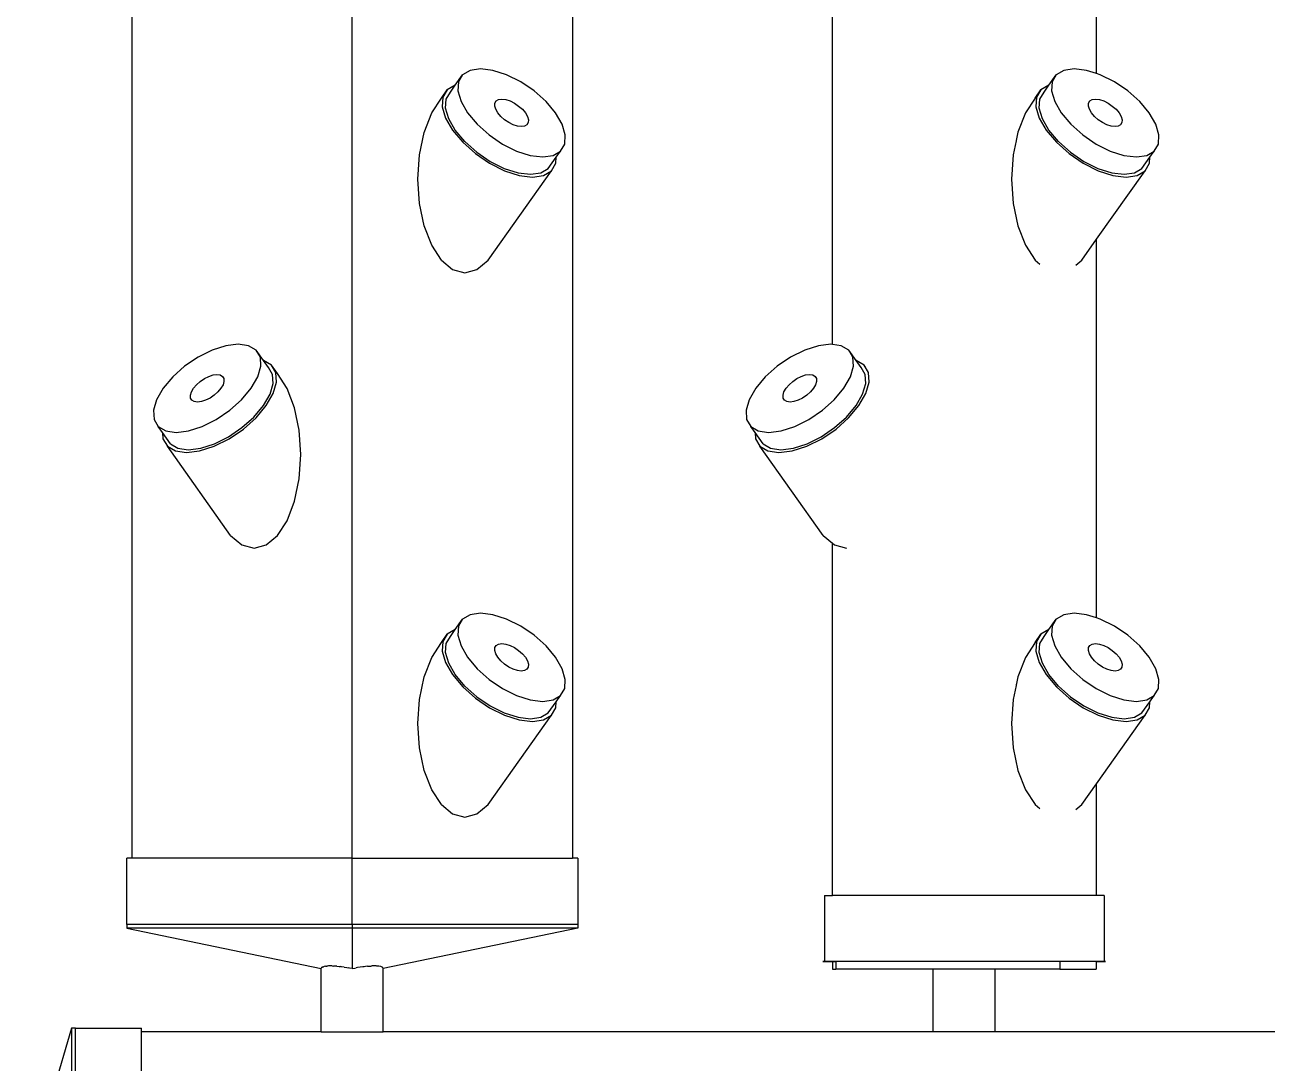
# Model space of a CAD drawing. Header units: metres. Extents: x -175 to 101, y -7 to 93.
# Drawn here: x 0.217 to 0.724, y -0.041 to 0.383 of the extents above; entities that cross this region are included whole.
import ezdxf

# ---------------------------------------------------------------- set-up
doc = ezdxf.new("R2010")
doc.units = ezdxf.units.M

msp = doc.modelspace()

# ---------------------------------------------------------------- linework, layer by layer
for p, q in [((0.26103, 0.0428), (0.26103, 1.98869)), ((0.35083, 0.0428), (0.35083, 1.98869)), ((0.44064, 1.98869), (0.44064, 0.0428)), ((0.6545, 0.36276), (0.6545, 0.5172)), ((0.5467, 0.2523), (0.5467, 0.39325)), ((0.39285, 0.35809), (0.39584, 0.36228)), ((0.39584, 0.36228), (0.39414, 0.35943)), ((0.39891, 0.36407), (0.39584, 0.36228)), ((0.40312, 0.36469), (0.39891, 0.36407)), ((0.4082, 0.36407), (0.40312, 0.36469)), ((0.41381, 0.36228), (0.4082, 0.36407)), ((0.41954, 0.35943), (0.41381, 0.36228)), ((0.63504, 0.35809), (0.63804, 0.36228)), ((0.63804, 0.36228), (0.63634, 0.35943)), ((0.6411, 0.36407), (0.63804, 0.36228)), ((0.64532, 0.36469), (0.6411, 0.36407)), ((0.6504, 0.36407), (0.64532, 0.36469)), ((0.6545, 0.36276), (0.6504, 0.36407)), ((0.656, 0.36228), (0.6545, 0.36276)), ((0.66174, 0.35943), (0.656, 0.36228)), ((0.38718, 0.35277), (0.3896, 0.35618)), ((0.3896, 0.35618), (0.38779, 0.35315)), ((0.38914, 0.35235), (0.39084, 0.35521)), ((0.39285, 0.35809), (0.3896, 0.35618)), ((0.39084, 0.35521), (0.39285, 0.35809)), ((0.39288, 0.35809), (0.39285, 0.35809)), ((0.39414, 0.35943), (0.39392, 0.35571)), ((0.39392, 0.35571), (0.39519, 0.35137)), ((0.42503, 0.35571), (0.41954, 0.35943)), ((0.42988, 0.35137), (0.42503, 0.35571)), ((0.62937, 0.35277), (0.63179, 0.35618)), ((0.63179, 0.35618), (0.62998, 0.35315)), ((0.63134, 0.35235), (0.63304, 0.35521)), ((0.63504, 0.35809), (0.63179, 0.35618)), ((0.63304, 0.35521), (0.63504, 0.35809)), ((0.63508, 0.35809), (0.63504, 0.35809)), ((0.63634, 0.35943), (0.63611, 0.35571)), ((0.63611, 0.35571), (0.63738, 0.35137)), ((0.66722, 0.35571), (0.66174, 0.35943)), ((0.67208, 0.35137), (0.66722, 0.35571)), ((0.38323, 0.3467), (0.38718, 0.35277)), ((0.38779, 0.35315), (0.38755, 0.3492)), ((0.38892, 0.34863), (0.38914, 0.35235)), ((0.39519, 0.35137), (0.39786, 0.34673)), ((0.40898, 0.34953), (0.40905, 0.35069)), ((0.40905, 0.35069), (0.40958, 0.35159)), ((0.40958, 0.35159), (0.41054, 0.35215)), ((0.41054, 0.35215), (0.41185, 0.35234)), ((0.41185, 0.35234), (0.41344, 0.35215)), ((0.41344, 0.35215), (0.41519, 0.35159)), ((0.41519, 0.35159), (0.41699, 0.35069)), ((0.41699, 0.35069), (0.4187, 0.34953)), ((0.43378, 0.34673), (0.42988, 0.35137)), ((0.62937, 0.35277), (0.62542, 0.3467)), ((0.62998, 0.35315), (0.62974, 0.3492)), ((0.63111, 0.34863), (0.63134, 0.35235)), ((0.63738, 0.35137), (0.64006, 0.34673)), ((0.65117, 0.34953), (0.65124, 0.35069)), ((0.65124, 0.35069), (0.65177, 0.35159)), ((0.65177, 0.35159), (0.65273, 0.35215)), ((0.65273, 0.35215), (0.65405, 0.35234)), ((0.65405, 0.35234), (0.65564, 0.35215)), ((0.65564, 0.35215), (0.65739, 0.35159)), ((0.65739, 0.35159), (0.65918, 0.35069)), ((0.65918, 0.35069), (0.66089, 0.34953)), ((0.67598, 0.34673), (0.67208, 0.35137)), ((0.38019, 0.33879), (0.38323, 0.3467)), ((0.38755, 0.3492), (0.3889, 0.34459)), ((0.39019, 0.3443), (0.38892, 0.34863)), ((0.39786, 0.34673), (0.40176, 0.34208)), ((0.40937, 0.34818), (0.40898, 0.34953)), ((0.41021, 0.34673), (0.40937, 0.34818)), ((0.41143, 0.34527), (0.41021, 0.34673)), ((0.41295, 0.34392), (0.41143, 0.34527)), ((0.4187, 0.34953), (0.42022, 0.34818)), ((0.42022, 0.34818), (0.42144, 0.34673)), ((0.42144, 0.34673), (0.42227, 0.34527)), ((0.42227, 0.34527), (0.42267, 0.34392)), ((0.43646, 0.34208), (0.43378, 0.34673)), ((0.62542, 0.3467), (0.62239, 0.3388)), ((0.62974, 0.3492), (0.63109, 0.34459)), ((0.63238, 0.3443), (0.63111, 0.34863)), ((0.64006, 0.34673), (0.64396, 0.34208)), ((0.65157, 0.34818), (0.65117, 0.34953)), ((0.6524, 0.34673), (0.65157, 0.34818)), ((0.65362, 0.34527), (0.6524, 0.34673)), ((0.65514, 0.34392), (0.65362, 0.34527)), ((0.66089, 0.34953), (0.66241, 0.34818)), ((0.66241, 0.34818), (0.66363, 0.34673)), ((0.66363, 0.34673), (0.66447, 0.34527)), ((0.66447, 0.34527), (0.66486, 0.34392)), ((0.67865, 0.34208), (0.67598, 0.34673)), ((0.3889, 0.34459), (0.39174, 0.33965)), ((0.39286, 0.33965), (0.39019, 0.3443)), ((0.39174, 0.33965), (0.39588, 0.33472)), ((0.39676, 0.33501), (0.39286, 0.33965)), ((0.40176, 0.34208), (0.40662, 0.33774)), ((0.41466, 0.34276), (0.41295, 0.34392)), ((0.41645, 0.34186), (0.41466, 0.34276)), ((0.4182, 0.3413), (0.41645, 0.34186)), ((0.41979, 0.34111), (0.4182, 0.3413)), ((0.42111, 0.3413), (0.41979, 0.34111)), ((0.42207, 0.34186), (0.42111, 0.3413)), ((0.4226, 0.34276), (0.42207, 0.34186)), ((0.42267, 0.34392), (0.4226, 0.34276)), ((0.43773, 0.33774), (0.43646, 0.34208)), ((0.63109, 0.34459), (0.63393, 0.33965)), ((0.63506, 0.33965), (0.63238, 0.3443)), ((0.63393, 0.33965), (0.63808, 0.33472)), ((0.63896, 0.33501), (0.63506, 0.33965)), ((0.64396, 0.34208), (0.64881, 0.33774)), ((0.65685, 0.34276), (0.65514, 0.34392)), ((0.65865, 0.34186), (0.65685, 0.34276)), ((0.6604, 0.3413), (0.65865, 0.34186)), ((0.66199, 0.34111), (0.6604, 0.3413)), ((0.6633, 0.3413), (0.66199, 0.34111)), ((0.66426, 0.34186), (0.6633, 0.3413)), ((0.66479, 0.34276), (0.66426, 0.34186)), ((0.66486, 0.34392), (0.66479, 0.34276)), ((0.67992, 0.33774), (0.67865, 0.34208)), ((0.37829, 0.32959), (0.38019, 0.33879)), ((0.39588, 0.33472), (0.40104, 0.33011)), ((0.39676, 0.33501), (0.40162, 0.33067)), ((0.40662, 0.33774), (0.4121, 0.33403)), ((0.4375, 0.33403), (0.43773, 0.33774)), ((0.62166, 0.33529), (0.62048, 0.32959)), ((0.62183, 0.33609), (0.62166, 0.33529)), ((0.62169, 0.33579), (0.62166, 0.33529)), ((0.62239, 0.3388), (0.62183, 0.33609)), ((0.63808, 0.33472), (0.64324, 0.33011)), ((0.63896, 0.33501), (0.64381, 0.33067)), ((0.64881, 0.33774), (0.6543, 0.33403)), ((0.6797, 0.33403), (0.67992, 0.33774)), ((0.37764, 0.31971), (0.37829, 0.32959)), ((0.40104, 0.33011), (0.40687, 0.32616)), ((0.40162, 0.33067), (0.4071, 0.32695)), ((0.4121, 0.33403), (0.41784, 0.33117)), ((0.41784, 0.33117), (0.42344, 0.32938)), ((0.43274, 0.32938), (0.4358, 0.33117)), ((0.43401, 0.32863), (0.4358, 0.33117)), ((0.4358, 0.33117), (0.4375, 0.33403)), ((0.62048, 0.32959), (0.61983, 0.31971)), ((0.64324, 0.33011), (0.64906, 0.32616)), ((0.64381, 0.33067), (0.6493, 0.32695)), ((0.6543, 0.33403), (0.66004, 0.33117)), ((0.66004, 0.33117), (0.66564, 0.32938)), ((0.67493, 0.32938), (0.678, 0.33117)), ((0.6762, 0.32863), (0.678, 0.33117)), ((0.678, 0.33117), (0.6797, 0.33403)), ((0.40687, 0.32616), (0.41297, 0.32313)), ((0.4071, 0.32695), (0.41284, 0.3241)), ((0.42344, 0.32938), (0.42852, 0.32876)), ((0.42852, 0.32876), (0.43274, 0.32938)), ((0.4308, 0.3241), (0.43401, 0.32863)), ((0.43205, 0.32313), (0.43386, 0.32616)), ((0.43386, 0.32616), (0.43401, 0.32863)), ((0.64906, 0.32616), (0.65516, 0.32313)), ((0.6493, 0.32695), (0.65504, 0.3241)), ((0.66564, 0.32938), (0.67072, 0.32876)), ((0.67072, 0.32876), (0.67493, 0.32938)), ((0.673, 0.3241), (0.6762, 0.32863)), ((0.67424, 0.32313), (0.67605, 0.32616)), ((0.67605, 0.32616), (0.6762, 0.32863)), ((0.37829, 0.30983), (0.37764, 0.31971)), ((0.40626, 0.28666), (0.43205, 0.32313)), ((0.41284, 0.3241), (0.41844, 0.32231)), ((0.41297, 0.32313), (0.41892, 0.32122)), ((0.41844, 0.32231), (0.42352, 0.32169)), ((0.41892, 0.32122), (0.42432, 0.32057)), ((0.42352, 0.32169), (0.42774, 0.32231)), ((0.42432, 0.32057), (0.4288, 0.32122)), ((0.42774, 0.32231), (0.4308, 0.3241)), ((0.4288, 0.32122), (0.43205, 0.32313)), ((0.61983, 0.31971), (0.62048, 0.30983)), ((0.6545, 0.2952), (0.67424, 0.32313)), ((0.65504, 0.3241), (0.66064, 0.32231)), ((0.65516, 0.32313), (0.66111, 0.32122)), ((0.66064, 0.32231), (0.66572, 0.32169)), ((0.66111, 0.32122), (0.66651, 0.32057)), ((0.66572, 0.32169), (0.66993, 0.32231)), ((0.66651, 0.32057), (0.67099, 0.32122)), ((0.66993, 0.32231), (0.673, 0.3241)), ((0.67099, 0.32122), (0.67424, 0.32313)), ((0.3802, 0.30063), (0.37829, 0.30983)), ((0.62048, 0.30983), (0.62239, 0.30063)), ((0.38323, 0.29272), (0.3802, 0.30063)), ((0.62239, 0.30063), (0.62542, 0.29272)), ((0.64846, 0.28666), (0.6545, 0.2952)), ((0.6545, 0.14076), (0.6545, 0.2952)), ((0.38718, 0.28666), (0.38323, 0.29272)), ((0.62542, 0.29272), (0.62937, 0.28666)), ((0.38718, 0.28666), (0.39178, 0.28285)), ((0.40166, 0.28285), (0.40626, 0.28666)), ((0.62937, 0.28666), (0.63129, 0.28507)), ((0.64598, 0.28461), (0.64846, 0.28666)), ((0.39178, 0.28285), (0.39672, 0.28155)), ((0.39672, 0.28155), (0.40166, 0.28285)), ((0.29366, 0.24998), (0.28792, 0.24712)), ((0.29926, 0.25177), (0.29366, 0.24998)), ((0.30434, 0.25239), (0.29926, 0.25177)), ((0.30855, 0.25177), (0.30434, 0.25239)), ((0.31162, 0.24998), (0.30855, 0.25177)), ((0.31332, 0.24712), (0.31162, 0.24998)), ((0.31461, 0.24579), (0.31162, 0.24998)), ((0.53541, 0.24998), (0.52967, 0.24712)), ((0.54101, 0.25177), (0.53541, 0.24998)), ((0.54609, 0.25239), (0.54101, 0.25177)), ((0.5467, 0.2523), (0.54609, 0.25239)), ((0.55031, 0.25177), (0.5467, 0.2523)), ((0.55337, 0.24998), (0.55031, 0.25177)), ((0.55507, 0.24712), (0.55337, 0.24998)), ((0.55637, 0.24579), (0.55337, 0.24998)), ((0.28243, 0.2434), (0.27758, 0.23907)), ((0.28792, 0.24712), (0.28243, 0.2434)), ((0.31227, 0.23907), (0.31354, 0.2434)), ((0.31354, 0.2434), (0.31332, 0.24712)), ((0.31461, 0.24579), (0.31458, 0.24579)), ((0.31787, 0.24388), (0.31461, 0.24579)), ((0.31662, 0.24291), (0.31461, 0.24579)), ((0.31967, 0.24085), (0.31787, 0.24388)), ((0.32028, 0.24046), (0.31787, 0.24388)), ((0.52419, 0.2434), (0.51933, 0.23907)), ((0.52967, 0.24712), (0.52419, 0.2434)), ((0.55403, 0.23907), (0.5553, 0.2434)), ((0.5553, 0.2434), (0.55507, 0.24712)), ((0.55637, 0.24579), (0.55633, 0.24579)), ((0.55962, 0.24388), (0.55637, 0.24579)), ((0.55837, 0.24291), (0.55637, 0.24579)), ((0.56143, 0.24085), (0.55962, 0.24388)), ((0.56026, 0.24297), (0.55962, 0.24388)), ((0.27758, 0.23907), (0.27368, 0.23442)), ((0.28876, 0.23723), (0.29048, 0.23839)), ((0.29048, 0.23839), (0.29227, 0.23929)), ((0.29227, 0.23929), (0.29402, 0.23985)), ((0.29402, 0.23985), (0.29561, 0.24004)), ((0.29561, 0.24004), (0.29693, 0.23985)), ((0.29693, 0.23985), (0.29788, 0.23929)), ((0.29788, 0.23929), (0.29841, 0.23839)), ((0.29841, 0.23839), (0.29848, 0.23723)), ((0.3096, 0.23442), (0.31227, 0.23907)), ((0.31832, 0.24005), (0.31662, 0.24291)), ((0.31854, 0.23633), (0.31832, 0.24005)), ((0.31991, 0.2369), (0.31967, 0.24085)), ((0.32423, 0.2344), (0.32028, 0.24046)), ((0.51933, 0.23907), (0.51543, 0.23442)), ((0.53052, 0.23723), (0.53223, 0.23839)), ((0.53223, 0.23839), (0.53402, 0.23929)), ((0.53402, 0.23929), (0.53577, 0.23985)), ((0.53577, 0.23985), (0.53736, 0.24004)), ((0.53736, 0.24004), (0.53868, 0.23985)), ((0.53868, 0.23985), (0.53964, 0.23929)), ((0.53964, 0.23929), (0.54017, 0.23839)), ((0.54017, 0.23839), (0.54024, 0.23723)), ((0.55135, 0.23442), (0.55403, 0.23907)), ((0.56007, 0.24005), (0.55837, 0.24291)), ((0.5603, 0.23633), (0.56007, 0.24005)), ((0.56167, 0.2369), (0.56143, 0.24085)), ((0.27368, 0.23442), (0.271, 0.22978)), ((0.28519, 0.23297), (0.28603, 0.23442)), ((0.28603, 0.23442), (0.28724, 0.23588)), ((0.28724, 0.23588), (0.28876, 0.23723)), ((0.29725, 0.23442), (0.29603, 0.23297)), ((0.29809, 0.23588), (0.29725, 0.23442)), ((0.29848, 0.23723), (0.29809, 0.23588)), ((0.3057, 0.22978), (0.3096, 0.23442)), ((0.31727, 0.232), (0.31854, 0.23633)), ((0.31856, 0.23229), (0.31991, 0.2369)), ((0.32727, 0.22649), (0.32423, 0.2344)), ((0.51543, 0.23442), (0.51276, 0.22978)), ((0.52694, 0.23297), (0.52778, 0.23442)), ((0.52778, 0.23442), (0.529, 0.23588)), ((0.529, 0.23588), (0.53052, 0.23723)), ((0.539, 0.23442), (0.53779, 0.23297)), ((0.53984, 0.23588), (0.539, 0.23442)), ((0.54024, 0.23723), (0.53984, 0.23588)), ((0.54745, 0.22978), (0.55135, 0.23442)), ((0.55903, 0.232), (0.5603, 0.23633)), ((0.56032, 0.23229), (0.56167, 0.2369)), ((0.271, 0.22978), (0.26973, 0.22544)), ((0.28479, 0.23162), (0.28519, 0.23297)), ((0.28486, 0.23046), (0.28479, 0.23162)), ((0.2854, 0.22956), (0.28486, 0.23046)), ((0.28635, 0.229), (0.2854, 0.22956)), ((0.28767, 0.22881), (0.28635, 0.229)), ((0.28926, 0.229), (0.28767, 0.22881)), ((0.29101, 0.22956), (0.28926, 0.229)), ((0.2928, 0.23046), (0.29101, 0.22956)), ((0.29452, 0.23162), (0.2928, 0.23046)), ((0.29603, 0.23297), (0.29452, 0.23162)), ((0.30084, 0.22544), (0.3057, 0.22978)), ((0.3146, 0.22735), (0.31727, 0.232)), ((0.31572, 0.22735), (0.31856, 0.23229)), ((0.51276, 0.22978), (0.51149, 0.22544)), ((0.52655, 0.23162), (0.52694, 0.23297)), ((0.52662, 0.23046), (0.52655, 0.23162)), ((0.52715, 0.22956), (0.52662, 0.23046)), ((0.52811, 0.229), (0.52715, 0.22956)), ((0.52942, 0.22881), (0.52811, 0.229)), ((0.53101, 0.229), (0.52942, 0.22881)), ((0.53276, 0.22956), (0.53101, 0.229)), ((0.53455, 0.23046), (0.53276, 0.22956)), ((0.53627, 0.23162), (0.53455, 0.23046)), ((0.53779, 0.23297), (0.53627, 0.23162)), ((0.5426, 0.22544), (0.54745, 0.22978)), ((0.55635, 0.22735), (0.55903, 0.232)), ((0.55748, 0.22735), (0.56032, 0.23229)), ((0.26973, 0.22544), (0.26996, 0.22172)), ((0.29536, 0.22172), (0.30084, 0.22544)), ((0.3107, 0.22271), (0.3146, 0.22735)), ((0.31158, 0.22241), (0.31572, 0.22735)), ((0.32917, 0.21729), (0.32727, 0.22649)), ((0.51149, 0.22544), (0.51171, 0.22172)), ((0.53711, 0.22172), (0.5426, 0.22544)), ((0.55245, 0.22271), (0.55635, 0.22735)), ((0.55333, 0.22241), (0.55748, 0.22735)), ((0.26996, 0.22172), (0.27166, 0.21887)), ((0.27166, 0.21887), (0.27472, 0.21708)), ((0.27345, 0.21633), (0.27166, 0.21887)), ((0.28402, 0.21708), (0.28962, 0.21887)), ((0.28962, 0.21887), (0.29536, 0.22172)), ((0.30036, 0.21465), (0.30584, 0.21837)), ((0.30584, 0.21837), (0.3107, 0.22271)), ((0.30642, 0.21781), (0.31158, 0.22241)), ((0.51171, 0.22172), (0.51341, 0.21887)), ((0.51341, 0.21887), (0.51648, 0.21708)), ((0.51521, 0.21633), (0.51341, 0.21887)), ((0.52577, 0.21708), (0.53137, 0.21887)), ((0.53137, 0.21887), (0.53711, 0.22172)), ((0.54211, 0.21465), (0.5476, 0.21837)), ((0.5476, 0.21837), (0.55245, 0.22271)), ((0.54817, 0.21781), (0.55333, 0.22241)), ((0.27345, 0.21633), (0.2736, 0.21386)), ((0.27666, 0.2118), (0.27345, 0.21633)), ((0.2736, 0.21386), (0.27541, 0.21083)), ((0.27472, 0.21708), (0.27894, 0.21646)), ((0.27894, 0.21646), (0.28402, 0.21708)), ((0.29449, 0.21083), (0.30059, 0.21386)), ((0.29462, 0.2118), (0.30036, 0.21465)), ((0.30059, 0.21386), (0.30642, 0.21781)), ((0.32982, 0.20741), (0.32917, 0.21729)), ((0.51521, 0.21633), (0.51536, 0.21386)), ((0.51841, 0.2118), (0.51521, 0.21633)), ((0.51536, 0.21386), (0.51716, 0.21083)), ((0.51648, 0.21708), (0.52069, 0.21646)), ((0.52069, 0.21646), (0.52577, 0.21708)), ((0.53625, 0.21083), (0.54234, 0.21386)), ((0.53637, 0.2118), (0.54211, 0.21465)), ((0.54234, 0.21386), (0.54817, 0.21781)), ((0.27541, 0.21083), (0.27867, 0.20892)), ((0.3012, 0.17436), (0.27541, 0.21083)), ((0.27666, 0.2118), (0.27972, 0.21001)), ((0.27867, 0.20892), (0.28315, 0.20827)), ((0.27972, 0.21001), (0.28394, 0.20939)), ((0.28315, 0.20827), (0.28854, 0.20892)), ((0.28394, 0.20939), (0.28902, 0.21001)), ((0.28854, 0.20892), (0.29449, 0.21083)), ((0.28902, 0.21001), (0.29462, 0.2118)), ((0.51716, 0.21083), (0.52042, 0.20892)), ((0.54295, 0.17436), (0.51716, 0.21083)), ((0.51841, 0.2118), (0.52148, 0.21001)), ((0.52042, 0.20892), (0.5249, 0.20827)), ((0.52148, 0.21001), (0.52569, 0.20939)), ((0.5249, 0.20827), (0.5303, 0.20892)), ((0.52569, 0.20939), (0.53077, 0.21001)), ((0.5303, 0.20892), (0.53625, 0.21083)), ((0.53077, 0.21001), (0.53637, 0.2118)), ((0.32917, 0.19753), (0.32982, 0.20741)), ((0.32727, 0.18833), (0.32917, 0.19753)), ((0.32423, 0.18042), (0.32727, 0.18833)), ((0.32028, 0.17436), (0.32423, 0.18042)), ((0.3012, 0.17436), (0.3058, 0.17055)), ((0.31568, 0.17055), (0.32028, 0.17436)), ((0.54295, 0.17436), (0.5467, 0.17125)), ((0.3058, 0.17055), (0.31074, 0.16925)), ((0.31074, 0.16925), (0.31568, 0.17055)), ((0.54668, 0.02765), (0.5467, 0.17125)), ((0.5467, 0.17125), (0.54755, 0.17055)), ((0.54755, 0.17055), (0.55249, 0.16925)), ((0.39891, 0.14207), (0.39584, 0.14028)), ((0.40312, 0.14269), (0.39891, 0.14207)), ((0.4082, 0.14207), (0.40312, 0.14269)), ((0.41381, 0.14028), (0.4082, 0.14207)), ((0.6411, 0.14207), (0.63804, 0.14028)), ((0.64532, 0.14269), (0.6411, 0.14207)), ((0.6504, 0.14207), (0.64532, 0.14269)), ((0.6545, 0.14076), (0.6504, 0.14207)), ((0.39285, 0.13609), (0.39584, 0.14028)), ((0.39414, 0.13743), (0.39392, 0.13371)), ((0.39584, 0.14028), (0.39414, 0.13743)), ((0.41954, 0.13743), (0.41381, 0.14028)), ((0.42503, 0.13371), (0.41954, 0.13743)), ((0.63504, 0.13609), (0.63804, 0.14028)), ((0.63634, 0.13743), (0.63611, 0.13371)), ((0.63804, 0.14028), (0.63634, 0.13743)), ((0.656, 0.14028), (0.6545, 0.14076)), ((0.66174, 0.13743), (0.656, 0.14028)), ((0.66722, 0.13371), (0.66174, 0.13743)), ((0.38718, 0.13077), (0.3896, 0.13418)), ((0.3896, 0.13418), (0.38779, 0.13115)), ((0.38914, 0.13035), (0.39084, 0.13321)), ((0.39285, 0.13609), (0.3896, 0.13418)), ((0.39084, 0.13321), (0.39285, 0.13609)), ((0.39288, 0.13609), (0.39285, 0.13609)), ((0.39392, 0.13371), (0.39519, 0.12937)), ((0.42988, 0.12937), (0.42503, 0.13371)), ((0.62937, 0.13077), (0.63179, 0.13418)), ((0.63179, 0.13418), (0.62998, 0.13115)), ((0.63134, 0.13035), (0.63304, 0.13321)), ((0.63504, 0.13609), (0.63179, 0.13418)), ((0.63304, 0.13321), (0.63504, 0.13609)), ((0.63508, 0.13609), (0.63504, 0.13609)), ((0.63611, 0.13371), (0.63738, 0.12937)), ((0.67208, 0.12937), (0.66722, 0.13371)), ((0.38323, 0.1247), (0.38718, 0.13077)), ((0.38779, 0.13115), (0.38755, 0.1272)), ((0.38755, 0.1272), (0.3889, 0.12259)), ((0.38892, 0.12663), (0.38914, 0.13035)), ((0.39519, 0.12937), (0.39786, 0.12473)), ((0.40898, 0.12753), (0.40905, 0.12869)), ((0.40937, 0.12618), (0.40898, 0.12753)), ((0.40905, 0.12869), (0.40958, 0.12959)), ((0.40958, 0.12959), (0.41054, 0.13015)), ((0.41054, 0.13015), (0.41185, 0.13034)), ((0.41185, 0.13034), (0.41344, 0.13015)), ((0.41344, 0.13015), (0.41519, 0.12959)), ((0.41519, 0.12959), (0.41699, 0.12869)), ((0.41699, 0.12869), (0.4187, 0.12753)), ((0.4187, 0.12753), (0.42022, 0.12618)), ((0.43378, 0.12473), (0.42988, 0.12937)), ((0.62937, 0.13077), (0.62542, 0.1247)), ((0.62998, 0.13115), (0.62974, 0.1272)), ((0.62974, 0.1272), (0.63109, 0.12259)), ((0.63111, 0.12663), (0.63134, 0.13035)), ((0.63738, 0.12937), (0.64006, 0.12473)), ((0.65117, 0.12753), (0.65124, 0.12869)), ((0.65157, 0.12618), (0.65117, 0.12753)), ((0.65124, 0.12869), (0.65177, 0.12959)), ((0.65177, 0.12959), (0.65273, 0.13015)), ((0.65273, 0.13015), (0.65405, 0.13034)), ((0.65405, 0.13034), (0.65564, 0.13015)), ((0.65564, 0.13015), (0.65739, 0.12959)), ((0.65739, 0.12959), (0.65918, 0.12869)), ((0.65918, 0.12869), (0.66089, 0.12753)), ((0.66089, 0.12753), (0.66241, 0.12618)), ((0.67598, 0.12473), (0.67208, 0.12937)), ((0.3802, 0.11679), (0.38323, 0.1247)), ((0.3889, 0.12259), (0.39174, 0.11765)), ((0.39019, 0.1223), (0.38892, 0.12663)), ((0.39286, 0.11765), (0.39019, 0.1223)), ((0.39786, 0.12473), (0.40176, 0.12008)), ((0.41021, 0.12473), (0.40937, 0.12618)), ((0.41143, 0.12327), (0.41021, 0.12473)), ((0.41295, 0.12192), (0.41143, 0.12327)), ((0.41466, 0.12076), (0.41295, 0.12192)), ((0.42022, 0.12618), (0.42144, 0.12473)), ((0.42144, 0.12473), (0.42227, 0.12327)), ((0.42227, 0.12327), (0.42267, 0.12192)), ((0.42267, 0.12192), (0.4226, 0.12076)), ((0.43646, 0.12008), (0.43378, 0.12473)), ((0.62542, 0.1247), (0.62239, 0.1168)), ((0.63109, 0.12259), (0.63393, 0.11765)), ((0.63238, 0.1223), (0.63111, 0.12663)), ((0.63506, 0.11765), (0.63238, 0.1223)), ((0.64006, 0.12473), (0.64396, 0.12008)), ((0.6524, 0.12473), (0.65157, 0.12618)), ((0.65362, 0.12327), (0.6524, 0.12473)), ((0.65514, 0.12192), (0.65362, 0.12327)), ((0.65685, 0.12076), (0.65514, 0.12192)), ((0.66241, 0.12618), (0.66363, 0.12473)), ((0.66363, 0.12473), (0.66447, 0.12327)), ((0.66447, 0.12327), (0.66486, 0.12192)), ((0.66486, 0.12192), (0.66479, 0.12076)), ((0.67865, 0.12008), (0.67598, 0.12473)), ((0.37829, 0.10759), (0.3802, 0.11679)), ((0.39174, 0.11765), (0.39588, 0.11272)), ((0.39676, 0.11301), (0.39286, 0.11765)), ((0.40176, 0.12008), (0.40662, 0.11574)), ((0.41645, 0.11986), (0.41466, 0.12076)), ((0.4182, 0.1193), (0.41645, 0.11986)), ((0.41979, 0.11911), (0.4182, 0.1193)), ((0.42111, 0.1193), (0.41979, 0.11911)), ((0.42207, 0.11986), (0.42111, 0.1193)), ((0.4226, 0.12076), (0.42207, 0.11986)), ((0.43773, 0.11574), (0.43646, 0.12008)), ((0.62239, 0.1168), (0.62183, 0.11409)), ((0.63393, 0.11765), (0.63808, 0.11272)), ((0.63896, 0.11301), (0.63506, 0.11765)), ((0.64396, 0.12008), (0.64881, 0.11574)), ((0.65865, 0.11986), (0.65685, 0.12076)), ((0.6604, 0.1193), (0.65865, 0.11986)), ((0.66199, 0.11911), (0.6604, 0.1193)), ((0.6633, 0.1193), (0.66199, 0.11911)), ((0.66426, 0.11986), (0.6633, 0.1193)), ((0.66479, 0.12076), (0.66426, 0.11986)), ((0.67992, 0.11574), (0.67865, 0.12008)), ((0.39588, 0.11272), (0.40104, 0.10811)), ((0.39676, 0.11301), (0.40162, 0.10867)), ((0.40662, 0.11574), (0.4121, 0.11203)), ((0.4121, 0.11203), (0.41784, 0.10917)), ((0.4358, 0.10917), (0.4375, 0.11203)), ((0.4375, 0.11203), (0.43773, 0.11574)), ((0.62166, 0.11329), (0.62048, 0.10759)), ((0.62183, 0.11409), (0.62166, 0.11329)), ((0.62169, 0.11379), (0.62166, 0.11329)), ((0.63808, 0.11272), (0.64324, 0.10811)), ((0.63896, 0.11301), (0.64381, 0.10867)), ((0.64881, 0.11574), (0.6543, 0.11203)), ((0.6543, 0.11203), (0.66004, 0.10917)), ((0.678, 0.10917), (0.6797, 0.11203)), ((0.6797, 0.11203), (0.67992, 0.11574)), ((0.37764, 0.09771), (0.37829, 0.10759)), ((0.40104, 0.10811), (0.40687, 0.10416)), ((0.40162, 0.10867), (0.4071, 0.10495)), ((0.41784, 0.10917), (0.42344, 0.10738)), ((0.42344, 0.10738), (0.42852, 0.10676)), ((0.42852, 0.10676), (0.43274, 0.10738)), ((0.4308, 0.1021), (0.43401, 0.10663)), ((0.43274, 0.10738), (0.4358, 0.10917)), ((0.43386, 0.10416), (0.43401, 0.10663)), ((0.43401, 0.10663), (0.4358, 0.10917)), ((0.62048, 0.10759), (0.61983, 0.09771)), ((0.64324, 0.10811), (0.64906, 0.10416)), ((0.64381, 0.10867), (0.6493, 0.10495)), ((0.66004, 0.10917), (0.66564, 0.10738)), ((0.66564, 0.10738), (0.67072, 0.10676)), ((0.67072, 0.10676), (0.67493, 0.10738)), ((0.673, 0.1021), (0.6762, 0.10663)), ((0.67493, 0.10738), (0.678, 0.10917)), ((0.67605, 0.10416), (0.6762, 0.10663)), ((0.6762, 0.10663), (0.678, 0.10917)), ((0.40687, 0.10416), (0.41297, 0.10113)), ((0.4071, 0.10495), (0.41284, 0.1021)), ((0.41284, 0.1021), (0.41844, 0.10031)), ((0.42774, 0.10031), (0.4308, 0.1021)), ((0.43205, 0.10113), (0.43386, 0.10416)), ((0.64906, 0.10416), (0.65516, 0.10113)), ((0.6493, 0.10495), (0.65504, 0.1021)), ((0.65504, 0.1021), (0.66064, 0.10031)), ((0.66993, 0.10031), (0.673, 0.1021)), ((0.67424, 0.10113), (0.67605, 0.10416)), ((0.37829, 0.08783), (0.37764, 0.09771)), ((0.40626, 0.06466), (0.43205, 0.10113)), ((0.41297, 0.10113), (0.41892, 0.09922)), ((0.41844, 0.10031), (0.42352, 0.09969)), ((0.41892, 0.09922), (0.42432, 0.09857)), ((0.42352, 0.09969), (0.42774, 0.10031)), ((0.42432, 0.09857), (0.4288, 0.09922)), ((0.4288, 0.09922), (0.43205, 0.10113)), ((0.61983, 0.09771), (0.62048, 0.08783)), ((0.6545, 0.0732), (0.67424, 0.10113)), ((0.65516, 0.10113), (0.66111, 0.09922)), ((0.66064, 0.10031), (0.66572, 0.09969)), ((0.66111, 0.09922), (0.66651, 0.09857)), ((0.66572, 0.09969), (0.66993, 0.10031)), ((0.66651, 0.09857), (0.67099, 0.09922)), ((0.67099, 0.09922), (0.67424, 0.10113)), ((0.3802, 0.07863), (0.37829, 0.08783)), ((0.62048, 0.08783), (0.62239, 0.07863)), ((0.38323, 0.07072), (0.3802, 0.07863)), ((0.62239, 0.07863), (0.62542, 0.07072)), ((0.64846, 0.06466), (0.6545, 0.0732)), ((0.6545, 0.02765), (0.6545, 0.0732)), ((0.38718, 0.06466), (0.38323, 0.07072)), ((0.62542, 0.07072), (0.62937, 0.06466)), ((0.38718, 0.06466), (0.39178, 0.06085)), ((0.39178, 0.06085), (0.39672, 0.05955)), ((0.39672, 0.05955), (0.40166, 0.06085)), ((0.40166, 0.06085), (0.40626, 0.06466)), ((0.62937, 0.06466), (0.63129, 0.06307)), ((0.64598, 0.06261), (0.64846, 0.06466)), ((0.25879, 0.01581), (0.25879, 0.0428)), ((0.26103, 0.0428), (0.25879, 0.0428)), ((0.35083, 0.0428), (0.26103, 0.0428)), ((0.35083, 0.01581), (0.35083, 0.0428)), ((0.35083, 0.0428), (0.44064, 0.0428)), ((0.44288, 0.0428), (0.44064, 0.0428)), ((0.44288, 0.0428), (0.44288, 0.01581)), ((0.54345, 0.02765), (0.54345, 0.00072)), ((0.54345, 0.02765), (0.54668, 0.02765)), ((0.6545, 0.02765), (0.54668, 0.02765)), ((0.65758, 0.02765), (0.6545, 0.02765)), ((0.65758, 0.02765), (0.65758, 0.00072)), ((0.25879, 0.01581), (0.25879, 0.01422)), ((0.35083, 0.01581), (0.25879, 0.01581)), ((0.35083, 0.01581), (0.35083, 0.01422)), ((0.44288, 0.01581), (0.35083, 0.01581)), ((0.44288, 0.01581), (0.44288, 0.01422)), ((0.25879, 0.01422), (0.33818, -0.00221)), ((0.35083, 0.01422), (0.25879, 0.01422)), ((0.35083, 0.01422), (0.35083, -0.00222)), ((0.44288, 0.01422), (0.35083, 0.01422)), ((0.44288, 0.01422), (0.36349, -0.00221)), ((0.54286, 0.00072), (0.54345, 0.00072)), ((0.54431, 0.00072), (0.54286, 0.00072)), ((0.54668, 0.00072), (0.54345, 0.00072)), ((0.54345, 0.00072), (0.5445, 0.00072)), ((0.54516, 0.00072), (0.54434, 0.00072)), ((0.5445, 0.00072), (0.54645, 0.00072)), ((0.54905, 0.00072), (0.54516, 0.00072)), ((0.54645, 0.00072), (0.54668, 0.00072)), ((0.54668, 0.00072), (0.54668, -0.00245)), ((0.54668, 0.00072), (0.54806, 0.00072)), ((0.54806, 0.00072), (0.54806, -0.00245)), ((0.63943, 0.00072), (0.54806, 0.00072)), ((0.55122, 0.00072), (0.54905, 0.00072)), ((0.55728, 0.00072), (0.55122, 0.00072)), ((0.56065, 0.00072), (0.55728, 0.00072)), ((0.56845, 0.00072), (0.56065, 0.00072)), ((0.57279, 0.00072), (0.56845, 0.00072)), ((0.5818, 0.00072), (0.57279, 0.00072)), ((0.58683, 0.00072), (0.5818, 0.00072)), ((0.59643, 0.00072), (0.58683, 0.00072)), ((0.60179, 0.00072), (0.59643, 0.00072)), ((0.61134, 0.00072), (0.60179, 0.00072)), ((0.61667, 0.00072), (0.61134, 0.00072)), ((0.62551, 0.00072), (0.61667, 0.00072)), ((0.63045, 0.00072), (0.62551, 0.00072)), ((0.63798, 0.00072), (0.63045, 0.00072)), ((0.64218, 0.00072), (0.63798, 0.00072)), ((0.63943, 0.00072), (0.63943, -0.00245)), ((0.65435, 0.00072), (0.63943, 0.00072)), ((0.6479, 0.00072), (0.64218, 0.00072)), ((0.65108, 0.00072), (0.6479, 0.00072)), ((0.65458, 0.00072), (0.65108, 0.00072)), ((0.65435, 0.00072), (0.65435, -0.00245)), ((0.65435, 0.00072), (0.65758, 0.00072)), ((0.65435, 0.00072), (0.65587, 0.00072)), ((0.65653, 0.00072), (0.65458, 0.00072)), ((0.65587, 0.00072), (0.65669, 0.00072)), ((0.65758, 0.00072), (0.65653, 0.00072)), ((0.65669, 0.00072), (0.65817, 0.00072)), ((0.65817, 0.00072), (0.65758, 0.00072)), ((0.33818, -0.00199), (0.3383, -0.0019)), ((0.33818, -0.00221), (0.33818, -0.00199)), ((0.33818, -0.02802), (0.33818, -0.00221)), ((0.33865, -0.00164), (0.3383, -0.0019)), ((0.33832, -0.00179), (0.3383, -0.0019)), ((0.33865, -0.00164), (0.33832, -0.00179)), ((0.33865, -0.00164), (0.33889, -0.00146)), ((0.33889, -0.00146), (0.33914, -0.00142)), ((0.33931, -0.00134), (0.33914, -0.00142)), ((0.3399, -0.00127), (0.33931, -0.00134)), ((0.3399, -0.00127), (0.34041, -0.00117)), ((0.34078, -0.00116), (0.34041, -0.00117)), ((0.34108, -0.00113), (0.34078, -0.00116)), ((0.34189, -0.00114), (0.34108, -0.00113)), ((0.34264, -0.00112), (0.34189, -0.00114)), ((0.34264, -0.00112), (0.34311, -0.00116)), ((0.34352, -0.00117), (0.34311, -0.00116)), ((0.3445, -0.00126), (0.34352, -0.00117)), ((0.3445, -0.00126), (0.34543, -0.00133)), ((0.34543, -0.00133), (0.34596, -0.00141)), ((0.34645, -0.00145), (0.34596, -0.00141)), ((0.34753, -0.00163), (0.34645, -0.00145)), ((0.34753, -0.00163), (0.34859, -0.00178)), ((0.34859, -0.00178), (0.34914, -0.00189)), ((0.34969, -0.00197), (0.34914, -0.00189)), ((0.35079, -0.00221), (0.34969, -0.00197)), ((0.35079, -0.00221), (0.35083, -0.00222)), ((0.35083, -0.00222), (0.3519, -0.00199)), ((0.3519, -0.00199), (0.35244, -0.0019)), ((0.353, -0.00179), (0.35244, -0.0019)), ((0.35406, -0.00164), (0.353, -0.00179)), ((0.35514, -0.00146), (0.35406, -0.00164)), ((0.35563, -0.00142), (0.35514, -0.00146)), ((0.35617, -0.00134), (0.35563, -0.00142)), ((0.3571, -0.00127), (0.35617, -0.00134)), ((0.3571, -0.00127), (0.35808, -0.00117)), ((0.35808, -0.00117), (0.3585, -0.00116)), ((0.35897, -0.00113), (0.3585, -0.00116)), ((0.35972, -0.00114), (0.35897, -0.00113)), ((0.36054, -0.00112), (0.35972, -0.00114)), ((0.36084, -0.00116), (0.36054, -0.00112)), ((0.36121, -0.00117), (0.36084, -0.00116)), ((0.36173, -0.00126), (0.36084, -0.00116)), ((0.36173, -0.00126), (0.36121, -0.00117)), ((0.36233, -0.00133), (0.36173, -0.00126)), ((0.3625, -0.00141), (0.36233, -0.00133)), ((0.36276, -0.00145), (0.3625, -0.00141)), ((0.363, -0.00163), (0.3625, -0.00141)), ((0.363, -0.00163), (0.36276, -0.00145)), ((0.36333, -0.00178), (0.363, -0.00163)), ((0.36336, -0.00189), (0.36333, -0.00178)), ((0.36348, -0.00197), (0.36336, -0.00189)), ((0.36344, -0.00221), (0.36336, -0.00189)), ((0.36344, -0.00221), (0.36348, -0.00197)), ((0.36349, -0.00221), (0.36344, -0.00222)), ((0.36349, -0.02802), (0.36349, -0.00221)), ((0.54668, -0.00245), (0.54806, -0.00245)), ((0.58786, -0.00245), (0.54806, -0.00245)), ((0.58786, -0.02802), (0.58786, -0.00245)), ((0.61317, -0.00245), (0.58786, -0.00245)), ((0.61317, -0.02802), (0.61317, -0.00245)), ((0.63943, -0.00245), (0.61317, -0.00245)), ((0.63943, -0.00245), (0.65435, -0.00245)), ((0.2363, -0.02643), (0.21725, -0.09152)), ((0.23789, -0.02643), (0.2363, -0.02643)), ((0.2363, -0.02643), (0.2363, -0.15661)), ((0.23789, -0.15661), (0.23789, -0.02643)), ((0.23789, -0.02643), (0.26487, -0.02643)), ((0.26487, -0.02802), (0.26487, -0.02643)), ((0.33818, -0.02802), (0.26487, -0.02802)), ((0.26487, -0.15502), (0.26487, -0.02802)), ((0.33818, -0.02802), (0.36349, -0.02802)), ((0.58786, -0.02802), (0.36349, -0.02802)), ((0.61317, -0.02802), (0.58786, -0.02802)), ((0.83818, -0.02802), (0.61317, -0.02802))]:
    msp.add_line(p, q)

doc.saveas('drawing.dxf')
